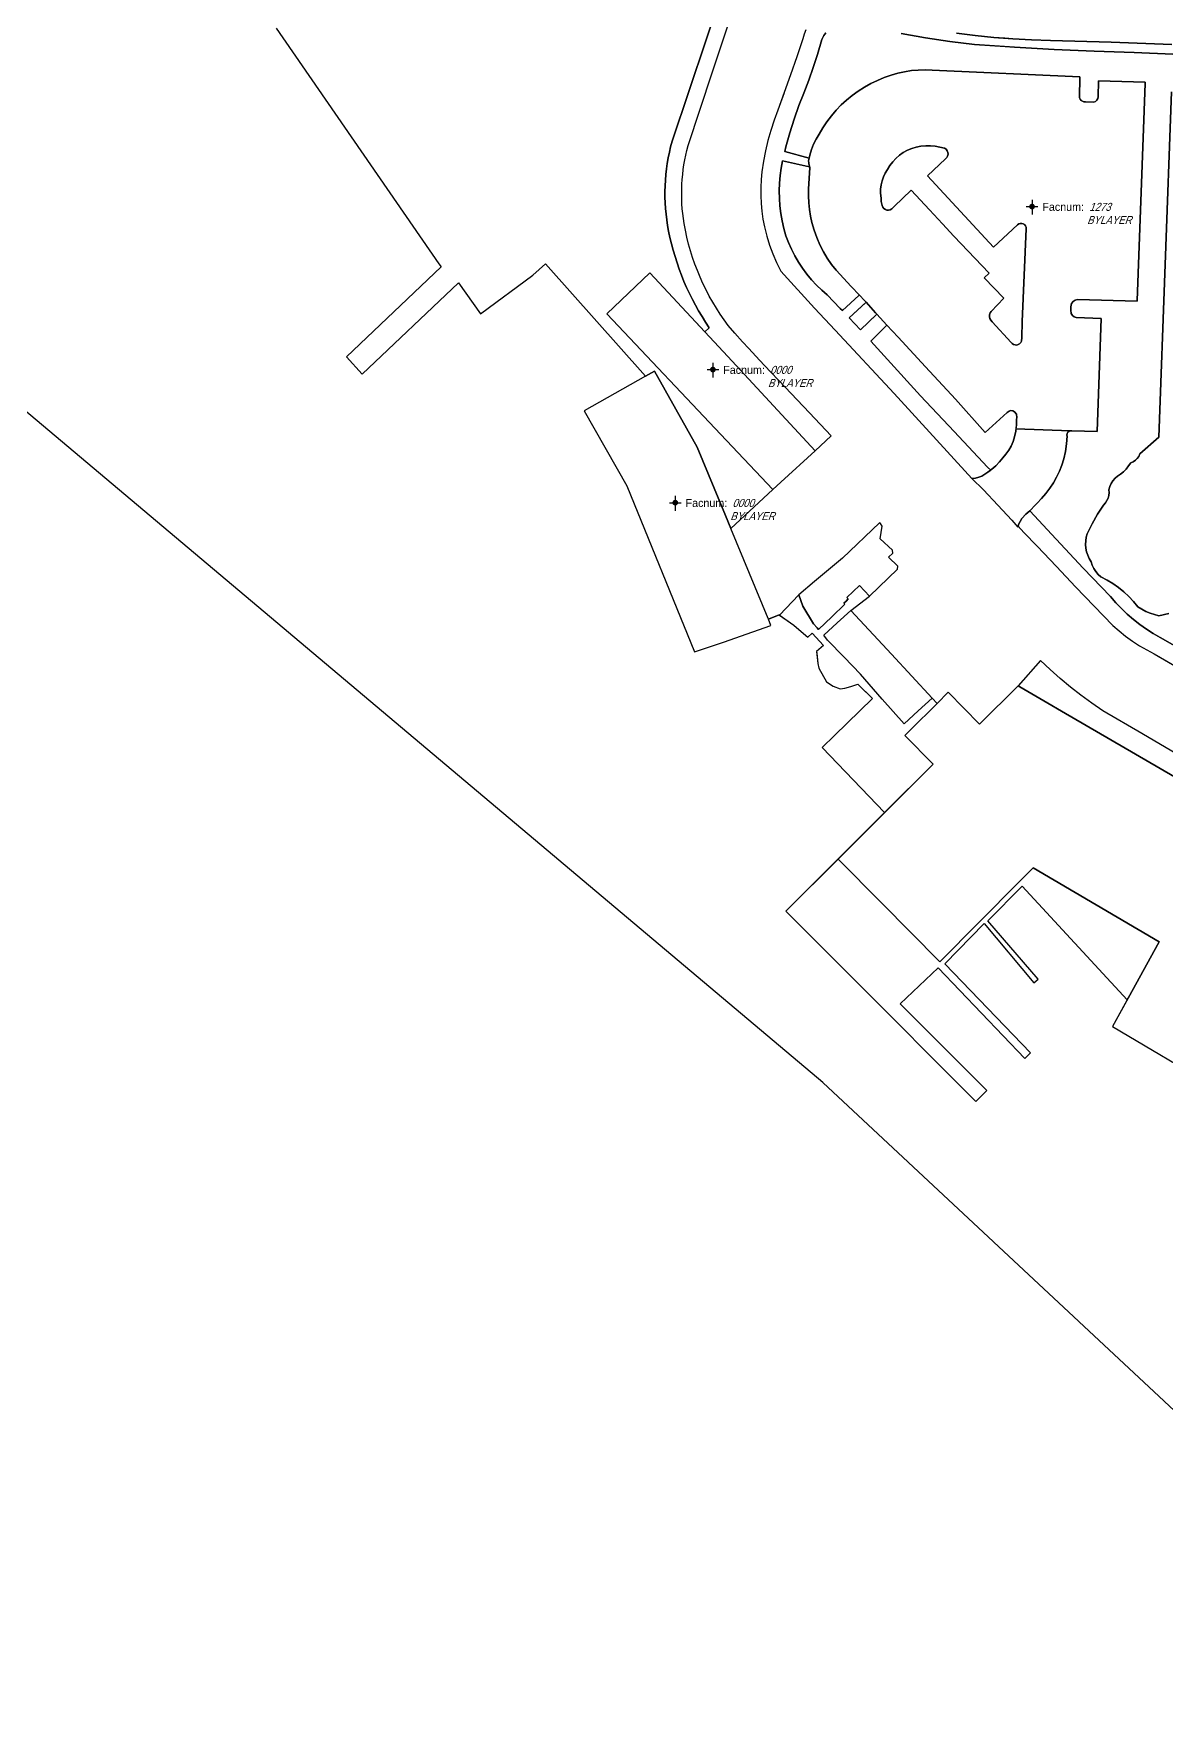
# Model space of a CAD drawing. Header units: inches. Extents: x 1273557 to 1282364, y 239587 to 246310.
# Drawn here: x 1274271 to 1274866, y 241033 to 241917 of the extents above; entities that cross this region are included whole.
import ezdxf
from ezdxf.enums import TextEntityAlignment as Align

# ---------------------------------------------------------------- set-up
doc = ezdxf.new("R2010")
doc.units = ezdxf.units.IN
doc.header["$MEASUREMENT"] = 0
doc.linetypes.add('DASHED2', pattern=[0.375, 0.25, -0.125])
doc.layers.add('BLDG-DATA', color=159, linetype='DASHED2', lineweight=30)
doc.layers.add('BLDG-NONUW', color=6, linetype='Continuous', lineweight=30)
for name, color, linetype in [('BLDG-UW', 231, 'Continuous'), ('GRASS', 3, 'Continuous'), ('PATH', 253, 'Continuous'), ('PRKG-DATA', 255, 'Continuous'), ('PRKG-UW', 6, 'Continuous'), ('PRKG-UW-ISLAND', 40, 'Continuous'), ('STREET-NONUW', 4, 'Continuous'), ('STREET-UW', 50, 'Continuous'), ('Water_Source', 133, 'Continuous')]:
    doc.layers.add(name, color=color, linetype=linetype)
doc.styles.add('SS_LITE', font='FRABK.TTF', dxfattribs={"height": 16})

# ---------------------------------------------------------------- blocks, each defined once
blk = doc.blocks.new('*U1')
for p, q in [((-3.08, 0), (3.08, 0)), ((0, 3.55), (0, -4.2))]:
    blk.add_line(p, q)
at = {"const_width": 1.5}
blk.add_lwpolyline([(-0.75, 0, 1), (0.75, 0, 1)], format="xyb", close=True, dxfattribs=at)
at = {"layer": 'BLDG-DATA', "color": 1, "style": 'SS_LITE'}
blk.add_text('Facnum:', height=4.2, dxfattribs=at).set_placement((27.26, -2.25), align=Align.RIGHT)
at = {"layer": 'BLDG-DATA', "color": 7, "style": 'SS_LITE', "oblique": 20, "width": 0.9, "flags": 8}
for tag, p in [('FACNUM', (29.98, -2.25)), ('OBJECT', (28.84, -9.16))]:
    blk.add_attdef(tag, p, '', height=4.2, dxfattribs=at)
blk = doc.blocks.new('*U8')
for p, q in [((-3.08, 0), (3.08, 0)), ((0, 3.55), (0, -4.2))]:
    blk.add_line(p, q)
at = {"const_width": 1.5}
blk.add_lwpolyline([(-0.75, 0, 1), (0.75, 0, 1)], format="xyb", close=True, dxfattribs=at)
at = {"layer": 'PRKG-DATA', "color": 1, "style": 'SS_LITE'}
blk.add_text('Facnum:', height=4.2, dxfattribs=at).set_placement((27.26, -2.25), align=Align.RIGHT)
at = {"layer": 'PRKG-DATA', "color": 7, "style": 'SS_LITE', "oblique": 20, "width": 0.9, "flags": 8}
for tag, p in [('FACNUM', (29.98, -2.25)), ('OBJECT', (28.84, -9.16))]:
    blk.add_attdef(tag, p, '', height=4.2, dxfattribs=at)

msp = doc.modelspace()

# ---------------------------------------------------------------- linework, layer by layer
at = {"layer": 'BLDG-NONUW'}
for points in [[(1274635.76, 241747.18), (1274594.89, 241791.21), (1274572.33, 241769.69), (1274635.11, 241703.11), (1274659.37, 241677.38), (1274663.65, 241681.33), (1274681.56, 241697.84)], [(1274619.68, 241699.69), (1274597.35, 241739.58), (1274592.55, 241736.89), (1274560.34, 241718.82), (1274582.67, 241679.37), (1274618.2, 241592.32), (1274633.56, 241597.33), (1274648.92, 241602.83), (1274658.4, 241606.07), (1274657.02, 241609.4), (1274656.87, 241609.76), (1274637.32, 241657.03), (1274634.53, 241663.78)]]:
    msp.add_lwpolyline(points, close=True, dxfattribs=at)
at = {"layer": 'BLDG-UW'}
for points in [[(1274868.59, 241886.16), (1274862.01, 241704.92), (1274851.97, 241696.1), (1274851.97, 241696.1), (1274851.39, 241694.87), (1274850.6, 241693.75), (1274849.62, 241692.8), (1274848.48, 241692.04), (1274847.23, 241691.5), (1274846.09, 241689.8), (1274844.79, 241688.2), (1274843.34, 241686.76), (1274841.75, 241685.47), (1274840.3, 241684.51), (1274838.99, 241683.36), (1274837.87, 241682.03), (1274836.94, 241680.56), (1274836.23, 241678.97), (1274835.75, 241677.3), (1274835.82, 241675.83), (1274835.66, 241674.38), (1274835.27, 241672.96), (1274834.67, 241671.63), (1274833.86, 241670.4), (1274832.87, 241669.32), (1274829.77, 241664.45), (1274826.93, 241659.42), (1274824.38, 241654.24), (1274823.86, 241652.39), (1274823.57, 241650.49), (1274823.5, 241648.57), (1274823.65, 241646.66), (1274824.04, 241644.78), (1274824.63, 241642.96), (1274825.44, 241641.22), (1274826.44, 241639.59), (1274827.02, 241637.75), (1274827.84, 241635.99), (1274828.88, 241634.37), (1274830.14, 241632.9), (1274831.58, 241631.61), (1274834.77, 241629.97), (1274837.85, 241628.11), (1274840.79, 241626.05), (1274843.59, 241623.8), (1274846.23, 241621.36), (1274848.7, 241618.75), (1274850.98, 241615.98), (1274852.98, 241614.66), (1274855.11, 241613.52), (1274857.31, 241612.57), (1274859.59, 241611.81), (1274861.93, 241611.26), (1274867.14, 241612.36)], [(1275025.45, 241436.44), (1274810.84, 241561.17), (1274803.74, 241565.3), (1274795.26, 241570.23), (1274788.99, 241573.87), (1274788.1, 241574.39), (1274767.91, 241554.39), (1274751.43, 241571.04), (1274745.58, 241565.24), (1274731.38, 241551.17), (1274728.57, 241548.39), (1274743.45, 241533.37), (1274693.57, 241483.55), (1274716.4, 241460.5), (1274716.4, 241460.5), (1274746.99, 241429.63), (1274788.46, 241471.35), (1274795.94, 241478.87), (1274862.18, 241440.1), (1274845.92, 241410.64), (1274837.68, 241395.69), (1274892.03, 241363.48)]]:
    msp.add_lwpolyline(points, dxfattribs=at)
at = {"layer": 'GRASS'}
msp.add_lwpolyline([(1274398.74, 241919.61), (1274484.17, 241795.83), (1274485.4, 241794.22), (1274435.64, 241747.08), (1274443.88, 241738.05), (1274494.38, 241785.87), (1274505.96, 241769.73), (1274533.48, 241789.9), (1274540.01, 241795.87), (1274592.55, 241736.89), (1274597.35, 241739.58), (1274619.68, 241699.69), (1274634.53, 241663.78), (1274637.32, 241657.03), (1274659.37, 241677.38), (1274635.11, 241703.11), (1274572.33, 241769.69), (1274594.89, 241791.21), (1274623.63, 241760.25), (1274625.97, 241762.34, -0.100629), (1274604.64, 241813.1, -0.115535), (1274606.48, 241860.24), (1274633.23, 241940.15, 0.325477)], format="xyb", dxfattribs=at)
for points in [[(1274687.2, 241917.08), (1274686.2, 241915.66), (1274685.11, 241913.57), (1274682.76, 241905.66), (1274680.56, 241898.88), (1274678.2, 241892.17), (1274675.67, 241885.52), (1274672.98, 241878.94), (1274670.48, 241871.83), (1274668.23, 241864.63), (1274666.23, 241857.35), (1274665.63, 241854.81), (1274678.43, 241851.24), (1274678.79, 241852.95), (1274679.67, 241855.84), (1274680.78, 241858.63), (1274682.14, 241861.33), (1274683.72, 241863.89), (1274685.65, 241867.22), (1274687.77, 241870.44), (1274690.08, 241873.51), (1274692.58, 241876.45), (1274695.24, 241879.23), (1274698.07, 241881.84), (1274701.05, 241884.28), (1274704.17, 241886.54), (1274707.42, 241888.6), (1274710.79, 241890.46), (1274714.26, 241892.12), (1274717.83, 241893.57), (1274721.48, 241894.8), (1274724.96, 241895.86), (1274728.5, 241896.68), (1274732.1, 241897.25), (1274735.72, 241897.57), (1274739.36, 241897.64), (1274742.99, 241897.46), (1274820.43, 241894.06), (1274820.34, 241883), (1274820.63, 241882.24), (1274821.13, 241881.61), (1274821.8, 241881.15), (1274822.58, 241880.91), (1274823.39, 241880.92), (1274827.79, 241880.75), (1274828.67, 241881.14), (1274829.4, 241881.78), (1274829.89, 241882.62), (1274830.1, 241883.56), (1274830.28, 241891.9), (1274854.84, 241891.14), (1274854.72, 241890.44), (1274853.65, 241861.98), (1274852.6, 241833.52), (1274851.57, 241805.07), (1274850.55, 241776.62), (1274850.54, 241776.23), (1274819.21, 241777.15), (1274817.98, 241776.85), (1274816.9, 241776.17), (1274816.02, 241775.13), (1274815.73, 241773.31), (1274815.7, 241771.58), (1274815.92, 241769.77), (1274816.58, 241768.75), (1274817.52, 241768.06), (1274818.61, 241767.75), (1274831.67, 241767.18), (1274829.57, 241707.95), (1274816.32, 241708.28), (1274815.61, 241708.29), (1274814.84, 241708.02), (1274814.22, 241707.5), (1274813.82, 241706.78), (1274813.69, 241705.98), (1274813.82, 241705.37), (1274813.46, 241701.43), (1274812.88, 241697.45), (1274812.06, 241693.53), (1274811, 241690.27), (1274809.73, 241687.08), (1274808.25, 241683.96), (1274806.58, 241680.96), (1274804.71, 241678.08), (1274802.66, 241675.32), (1274800.43, 241672.7), (1274798.04, 241670.23), (1274797.2, 241669.47), (1274794.2, 241666.36), (1274807.99, 241651.33), (1274822.21, 241636.22), (1274836.61, 241621.29), (1274839.39, 241618.08), (1274842.32, 241615.01), (1274845.4, 241612.08), (1274848.61, 241609.3), (1274851.95, 241606.68), (1274855.41, 241604.21), (1274858.99, 241601.92), (1274862.67, 241599.8), (1274870.34, 241595.52)], [(1274901.85, 241904.44), (1274848.94, 241906.85), (1274827.99, 241907.48), (1274807.06, 241908.37), (1274786.14, 241909.53), (1274765.23, 241910.95), (1274752.34, 241912.6), (1274739.49, 241914.51), (1274726.68, 241916.67)], [(1274755.7, 241916.85), (1274765.54, 241915.68), (1274775.41, 241914.71), (1274785.29, 241913.96), (1274795.19, 241913.42), (1274805.1, 241913.09), (1274836.92, 241912.13), (1274868.74, 241910.97)], [(1274867.14, 241612.36), (1274861.93, 241611.26), (1274859.59, 241611.81), (1274857.31, 241612.57), (1274855.11, 241613.52), (1274852.98, 241614.66), (1274850.98, 241615.98), (1274848.7, 241618.75), (1274846.23, 241621.36), (1274843.59, 241623.8), (1274840.79, 241626.05), (1274837.85, 241628.11), (1274834.77, 241629.97), (1274831.58, 241631.61), (1274830.14, 241632.9), (1274828.88, 241634.37), (1274827.84, 241635.99), (1274827.02, 241637.75), (1274826.44, 241639.59), (1274825.44, 241641.22), (1274824.63, 241642.96), (1274824.04, 241644.78), (1274823.65, 241646.66), (1274823.5, 241648.57), (1274823.57, 241650.49), (1274823.86, 241652.39), (1274824.38, 241654.24), (1274826.93, 241659.42), (1274829.77, 241664.45), (1274832.87, 241669.32), (1274833.86, 241670.4), (1274834.67, 241671.63), (1274835.27, 241672.96), (1274835.66, 241674.38), (1274835.82, 241675.83), (1274835.75, 241677.3), (1274836.23, 241678.97), (1274836.94, 241680.56), (1274837.87, 241682.03), (1274838.99, 241683.36), (1274840.3, 241684.51), (1274841.75, 241685.47), (1274843.34, 241686.76), (1274844.79, 241688.2), (1274846.09, 241689.8), (1274847.23, 241691.5), (1274848.48, 241692.04), (1274849.62, 241692.8), (1274850.6, 241693.75), (1274851.39, 241694.87), (1274851.97, 241696.1), (1274862.01, 241704.92), (1274868.59, 241886.16)]]:
    msp.add_lwpolyline(points, dxfattribs=at)
for points in [[(1274792.29, 241814.23), (1274792.3, 241815.1), (1274791.99, 241815.86), (1274791.46, 241816.48), (1274790.76, 241816.92), (1274789.97, 241817.12), (1274789.15, 241817.09), (1274788.38, 241816.8), (1274787.75, 241816.32), (1274775.21, 241804.59), (1274740.51, 241842.12), (1274749.97, 241851), (1274750.63, 241851.63), (1274751.1, 241852.45), (1274751.3, 241853.38), (1274751.24, 241854.33), (1274750.9, 241855.22), (1274750.32, 241855.98), (1274749.53, 241856.53), (1274747.08, 241857.14), (1274744.6, 241857.54), (1274742.11, 241857.75), (1274739.61, 241857.75), (1274737.11, 241857.55), (1274734.63, 241857.16), (1274732.27, 241856.43), (1274730.01, 241855.46), (1274727.85, 241854.26), (1274725.84, 241852.84), (1274723.97, 241851.23), (1274722.26, 241849.44), (1274720.76, 241847.48), (1274719.47, 241845.38), (1274718.39, 241843.49), (1274717.49, 241841.49), (1274716.78, 241839.43), (1274716.28, 241837.3), (1274715.95, 241835.12), (1274715.93, 241832.88), (1274716.16, 241830.29), (1274716.29, 241828.58), (1274716.81, 241826.46), (1274717.13, 241825.64), (1274717.67, 241824.92), (1274718.41, 241824.38), (1274719.27, 241824.07), (1274720.13, 241824.01), (1274721, 241824.28), (1274721.79, 241824.81), (1274723.01, 241825.97), (1274731.94, 241834.62), (1274741.62, 241824.14), (1274748.43, 241816.92), (1274754.37, 241810.35), (1274772.81, 241791.07), (1274770.22, 241788.5), (1274780.67, 241777.91), (1274773.87, 241770.95), (1274773.34, 241770.11), (1274773.04, 241769.14), (1274773.03, 241768.14), (1274773.29, 241767.16), (1274773.79, 241766.29), (1274774.47, 241765.48), (1274784.49, 241754.61), (1274785.02, 241754.01), (1274785.72, 241753.57), (1274786.52, 241753.3), (1274787.35, 241753.29), (1274788.15, 241753.52), (1274788.87, 241753.97), (1274789.43, 241754.59), (1274789.8, 241755.35), (1274789.98, 241757.31), (1274790.29, 241765.57)], [(1274681.01, 241813.56), (1274679.87, 241817.52), (1274679.11, 241820.97), (1274678.55, 241824.46), (1274678.19, 241827.97), (1274678.04, 241831.5), (1274678.09, 241835.03), (1274678.72, 241846.38), (1274678.66, 241846.7), (1274678.44, 241846.75), (1274664.47, 241849.88), (1274663.76, 241846.1), (1274663.23, 241842.16), (1274662.9, 241838.2), (1274662.78, 241834.22), (1274662.85, 241830.24), (1274663.12, 241826.26), (1274663.59, 241822.3), (1274664.26, 241818.36), (1274665.13, 241814.46), (1274666.19, 241810.61), (1274667.54, 241807.02), (1274669.1, 241803.51), (1274670.84, 241800.1), (1274672.77, 241796.78), (1274674.88, 241793.58), (1274677.17, 241790.5), (1274679.63, 241787.55), (1274682.24, 241784.75), (1274685.01, 241782.09), (1274687.92, 241779.59), (1274694.76, 241772.47), (1274695.98, 241771.37), (1274704.42, 241779.18), (1274704.78, 241779.51), (1274700.55, 241784.03), (1274692.62, 241792.58), (1274690.13, 241795.61), (1274687.9, 241798.83), (1274685.95, 241802.24), (1274684.05, 241805.9), (1274682.41, 241809.68)], [(1274713.24, 241770.15), (1274708.29, 241775.72), (1274707.95, 241775.4), (1274699.43, 241767.57), (1274705.35, 241761.19), (1274713.71, 241769.22), (1274713.92, 241769.42)], [(1274739.45, 241741.9), (1274725.17, 241757.44), (1274719.19, 241763.77), (1274718.99, 241763.57), (1274710.81, 241755.27), (1274719.52, 241745.6), (1274736.92, 241726.69), (1274754.45, 241707.89), (1274772.1, 241689.22), (1274773.75, 241687.69), (1274774.35, 241688.15), (1274776.39, 241689.97), (1274778.28, 241691.94), (1274780, 241694.06), (1274781.69, 241695.97), (1274783.18, 241698.05), (1274784.43, 241700.28), (1274785.44, 241702.62), (1274786.19, 241705.05), (1274786.83, 241708.07), (1274787.18, 241711.14), (1274787.24, 241714.23), (1274787.45, 241715.14), (1274787.45, 241715.4), (1274787.25, 241716.96), (1274786.26, 241718.26), (1274785.25, 241718.68), (1274784.33, 241718.85), (1274783.81, 241718.75), (1274783.31, 241718.6), (1274782.29, 241717.85), (1274770.85, 241707.43), (1274755.15, 241724.94)], [(1274683.32, 241604.05), (1274690.28, 241610.65), (1274697.24, 241617.26), (1274696.68, 241617.86), (1274697.8, 241618.95), (1274698.92, 241620.03), (1274698.2, 241620.72), (1274704.83, 241627.05), (1274710.08, 241621.56), (1274724.83, 241635.67), (1274724.95, 241637.2), (1274720.03, 241641.98), (1274722.27, 241644.06), (1274722.2, 241645.69), (1274715.68, 241651.64), (1274716.78, 241658.23), (1274715.94, 241659.68), (1274715.27, 241659.98), (1274695.89, 241641.38), (1274681.31, 241629.23), (1274673.09, 241622.27), (1274675.13, 241616.33), (1274680.79, 241607.05), (1274682.6, 241604.91)], [(1274728.35, 241554.54), (1274716.83, 241567.52), (1274705.31, 241580.51), (1274696.72, 241589.43), (1274688.12, 241598.36), (1274686.11, 241601.02), (1274693.17, 241607.53), (1274700.23, 241614.05), (1274721.64, 241591.05), (1274743.05, 241568.05), (1274735.7, 241561.29)]]:
    msp.add_lwpolyline(points, close=True, dxfattribs=at)
at = {"layer": 'PATH'}
msp.add_lwpolyline([(1274633.23, 241940.15), (1274606.48, 241860.24, 0.115535), (1274604.64, 241813.1, 0.100629), (1274625.97, 241762.34), (1274623.63, 241760.25), (1274635.76, 241747.18), (1274681.56, 241697.84), (1274689.98, 241705.6), (1274678.67, 241717.69), (1274662.52, 241734.74), (1274658.11, 241739.15), (1274652.38, 241745.32), (1274646.74, 241751.44), (1274643.48, 241755), (1274639.45, 241759.56), (1274636, 241763.48, -0.120126), (1274612.83, 241817.1, -0.109203), (1274614.94, 241857.91), (1274627.59, 241896.13), (1274637.85, 241927.12)], format="xyb", dxfattribs=at)
for points in [[(1274676.72, 241918.65), (1274675.83, 241916.35), (1274675.18, 241913.97), (1274671.96, 241904.54), (1274668.7, 241895.13), (1274665.39, 241885.77), (1274662.05, 241876.44), (1274660.09, 241871.23), (1274658.35, 241865.93), (1274656.83, 241860.57), (1274655.54, 241855.16), (1274654.48, 241849.69), (1274653.64, 241844.18), (1274653.23, 241840.06), (1274653.02, 241835.91), (1274653.01, 241831.76), (1274653.2, 241827.6), (1274653.59, 241823.46), (1274654.18, 241819.33), (1274654.97, 241815.24), (1274656.18, 241810.44), (1274657.64, 241805.7), (1274659.35, 241801.05), (1274661.31, 241796.5), (1274663.51, 241792.06), (1274681.27, 241772.65), (1274692.02, 241761.12), (1274723.12, 241727.78), (1274763.84, 241683.2), (1274765.65, 241683.43), (1274767.42, 241683.88), (1274769.11, 241684.55), (1274770.71, 241685.43), (1274772.18, 241686.5), (1274773.75, 241687.69), (1274772.1, 241689.22), (1274754.45, 241707.89), (1274736.92, 241726.69), (1274719.52, 241745.6), (1274710.81, 241755.27), (1274719.19, 241763.77), (1274713.92, 241769.42), (1274705.35, 241761.19), (1274699.43, 241767.57), (1274708.29, 241775.72), (1274707.5, 241776.61), (1274704.78, 241779.51), (1274704.42, 241779.18), (1274695.98, 241771.37), (1274694.76, 241772.47), (1274687.92, 241779.59), (1274685.01, 241782.09), (1274682.24, 241784.75), (1274679.63, 241787.55), (1274677.17, 241790.5), (1274674.88, 241793.58), (1274672.77, 241796.78), (1274670.84, 241800.1), (1274669.1, 241803.51), (1274667.54, 241807.02), (1274666.19, 241810.61), (1274665.13, 241814.46), (1274664.26, 241818.36), (1274663.59, 241822.3), (1274663.12, 241826.26), (1274662.85, 241830.24), (1274662.78, 241834.22), (1274662.9, 241838.2), (1274663.23, 241842.16), (1274663.76, 241846.1), (1274664.47, 241849.88), (1274678.66, 241846.7), (1274678.47, 241847.8), (1274678.35, 241848.27), (1274678.19, 241848.89), (1274678.17, 241850.01), (1274678.43, 241851.24), (1274665.63, 241854.81), (1274666.23, 241857.35), (1274668.23, 241864.63), (1274670.48, 241871.83), (1274672.98, 241878.94), (1274675.67, 241885.52), (1274678.2, 241892.17), (1274680.56, 241898.88), (1274682.76, 241905.66), (1274685.11, 241913.57), (1274686.2, 241915.66), (1274687.2, 241917.08)], [(1274726.68, 241916.67), (1274739.49, 241914.51), (1274752.34, 241912.6), (1274765.23, 241910.95), (1274781.37, 241909.85), (1274786.14, 241909.53), (1274807.06, 241908.37), (1274827.99, 241907.48), (1274848.94, 241906.85), (1274901.85, 241904.44)], [(1274868.74, 241910.97), (1274836.92, 241912.13), (1274805.1, 241913.09), (1274795.19, 241913.42), (1274785.29, 241913.96), (1274781.11, 241914.28), (1274775.41, 241914.71), (1274765.54, 241915.68), (1274755.7, 241916.85)], [(1274870.34, 241595.52), (1274862.67, 241599.8), (1274858.99, 241601.92), (1274855.41, 241604.21), (1274851.95, 241606.68), (1274848.61, 241609.3), (1274845.4, 241612.08), (1274842.32, 241615.01), (1274839.39, 241618.08), (1274836.61, 241621.29), (1274822.21, 241636.22), (1274807.99, 241651.33), (1274794.2, 241666.36), (1274792.06, 241664.51), (1274790.05, 241662.24), (1274789.12, 241660.7), (1274788.36, 241659.07), (1274788.08, 241658.3), (1274791.15, 241654.91), (1274798.12, 241647.72), (1274808.25, 241637.08), (1274818.29, 241626.37), (1274837.73, 241606.14), (1274841.05, 241603.24), (1274844.5, 241600.49), (1274848.08, 241597.91), (1274851.77, 241595.5), (1274855.58, 241593.27), (1274859.48, 241591.21), (1274890.88, 241573.02)], [(1274892.62, 241526.23), (1274853.09, 241549.39), (1274832.49, 241561.38), (1274826.7, 241565.33), (1274821.04, 241569.47), (1274815.52, 241573.79), (1274810.14, 241578.28), (1274804.91, 241582.94), (1274799.82, 241587.77), (1274788.1, 241574.39), (1274788.99, 241573.87), (1274795.26, 241570.23), (1274803.74, 241565.3), (1274810.84, 241561.17), (1275025.45, 241436.44)]]:
    msp.add_lwpolyline(points, dxfattribs=at)
for points in [[(1274731.38, 241551.17), (1274745.58, 241565.24), (1274743.05, 241568.05), (1274735.7, 241561.29), (1274728.35, 241554.54), (1274716.83, 241567.52), (1274705.31, 241580.51), (1274696.72, 241589.43), (1274688.12, 241598.36), (1274686.11, 241601.02), (1274693.17, 241607.53), (1274700.23, 241614.05), (1274710.08, 241621.56), (1274704.83, 241627.05), (1274698.2, 241620.72), (1274698.92, 241620.03), (1274697.8, 241618.95), (1274696.68, 241617.86), (1274697.24, 241617.26), (1274690.28, 241610.65), (1274683.32, 241604.05), (1274682.6, 241604.91), (1274680.79, 241607.05), (1274675.13, 241616.33), (1274673.09, 241622.27), (1274662.91, 241611.49), (1274670.37, 241606.33), (1274676.76, 241600.8), (1274677.79, 241599.91), (1274679.96, 241602.04), (1274685.94, 241595.64), (1274682.35, 241592.43), (1274682.45, 241591.56), (1274683.05, 241586.15), (1274683.48, 241583.68), (1274687.55, 241576.54), (1274691.08, 241574.27), (1274694.62, 241572.91), (1274697.1, 241573.14), (1274700.24, 241574.17), (1274703.92, 241575.4), (1274705.41, 241573.95), (1274711.51, 241568.05), (1274711.75, 241567.81), (1274691.75, 241548.4), (1274685.25, 241542.09), (1274718.03, 241507.98), (1274743.45, 241533.37), (1274728.57, 241548.39)], [(1274862.18, 241440.1), (1274795.94, 241478.87), (1274788.46, 241471.35), (1274746.99, 241429.63), (1274716.4, 241460.5), (1274693.57, 241483.55), (1274666.22, 241456.22), (1274700.71, 241421.7), (1274765.96, 241356.37), (1274771.65, 241362.06), (1274726.26, 241407.5), (1274746.07, 241426.48), (1274791.59, 241378.98), (1274794.56, 241381.83), (1274749.69, 241428.65), (1274770.33, 241449.67), (1274796.35, 241418.61), (1274798.63, 241420.52), (1274772.23, 241451.11), (1274790.27, 241469.25), (1274845.38, 241409.67), (1274845.92, 241410.64)]]:
    msp.add_lwpolyline(points, close=True, dxfattribs=at)
at = {"layer": 'PRKG-UW'}
msp.add_lwpolyline([(1274831.67, 241767.18), (1274818.61, 241767.75), (1274817.52, 241768.06), (1274816.58, 241768.75), (1274815.92, 241769.77), (1274815.7, 241771.58), (1274815.73, 241773.31), (1274816.02, 241775.13), (1274816.9, 241776.17), (1274817.98, 241776.85), (1274819.21, 241777.15), (1274850.54, 241776.23), (1274850.55, 241776.62), (1274851.57, 241805.07), (1274852.6, 241833.52), (1274853.65, 241861.98), (1274854.72, 241890.44), (1274854.84, 241891.14), (1274830.28, 241891.9), (1274830.1, 241883.56), (1274829.89, 241882.62), (1274829.4, 241881.78), (1274828.67, 241881.14), (1274827.79, 241880.75), (1274823.39, 241880.92), (1274822.58, 241880.91), (1274821.8, 241881.15), (1274821.13, 241881.61), (1274820.63, 241882.24), (1274820.34, 241883), (1274820.43, 241894.06), (1274742.99, 241897.46), (1274739.36, 241897.64), (1274735.72, 241897.57), (1274732.1, 241897.25), (1274728.5, 241896.68), (1274724.96, 241895.86), (1274721.48, 241894.8), (1274717.83, 241893.57), (1274714.26, 241892.12), (1274710.79, 241890.46), (1274707.42, 241888.6), (1274704.17, 241886.54), (1274701.05, 241884.28), (1274698.07, 241881.84), (1274695.24, 241879.23), (1274692.58, 241876.45), (1274690.08, 241873.51), (1274687.77, 241870.44), (1274685.65, 241867.22), (1274683.72, 241863.89), (1274682.14, 241861.33), (1274680.78, 241858.63), (1274679.67, 241855.84), (1274678.79, 241852.95), (1274678.43, 241851.24), (1274678.17, 241850.01), (1274678.19, 241848.89), (1274678.35, 241848.27), (1274678.47, 241847.8), (1274678.72, 241846.38), (1274678.09, 241835.03), (1274678.04, 241831.5), (1274678.19, 241827.97), (1274678.55, 241824.46), (1274679.11, 241820.97), (1274679.87, 241817.52), (1274681.01, 241813.56), (1274682.41, 241809.68), (1274684.05, 241805.9), (1274685.95, 241802.24), (1274687.9, 241798.83), (1274690.13, 241795.61), (1274692.62, 241792.58), (1274700.55, 241784.03), (1274704.78, 241779.51), (1274707.5, 241776.61), (1274708.29, 241775.72), (1274713.24, 241770.15), (1274713.92, 241769.42), (1274719.26, 241763.7), (1274725.17, 241757.44), (1274739.45, 241741.9), (1274755.15, 241724.94), (1274770.85, 241707.43), (1274782.29, 241717.85), (1274783.31, 241718.6), (1274783.81, 241718.75), (1274784.33, 241718.85), (1274785.25, 241718.68), (1274786.26, 241718.26), (1274787.25, 241716.96), (1274787.47, 241715.23), (1274787.24, 241714.23), (1274787.18, 241711.14), (1274786.97, 241709.26), (1274815.61, 241708.29), (1274816.32, 241708.28), (1274829.57, 241707.95)], close=True, dxfattribs=at)
at = {"layer": 'PRKG-UW-ISLAND'}
msp.add_lwpolyline([(1274787.35, 241753.29), (1274786.52, 241753.3), (1274785.72, 241753.57), (1274785.02, 241754.01), (1274784.49, 241754.61), (1274774.47, 241765.48), (1274773.79, 241766.29), (1274773.29, 241767.16), (1274773.03, 241768.14), (1274773.04, 241769.14), (1274773.34, 241770.11), (1274773.87, 241770.95), (1274780.67, 241777.91), (1274770.22, 241788.5), (1274772.81, 241791.07), (1274754.37, 241810.35), (1274748.43, 241816.92), (1274741.62, 241824.14), (1274731.94, 241834.62), (1274723.01, 241825.97), (1274721.79, 241824.81), (1274721, 241824.28), (1274720.13, 241824.01), (1274719.27, 241824.07), (1274718.41, 241824.38), (1274717.67, 241824.92), (1274717.13, 241825.64), (1274716.81, 241826.46), (1274716.29, 241828.58), (1274716.16, 241830.29), (1274715.93, 241832.88), (1274715.95, 241835.12), (1274716.28, 241837.3), (1274716.78, 241839.43), (1274717.49, 241841.49), (1274718.39, 241843.49), (1274719.47, 241845.38), (1274720.76, 241847.48), (1274722.26, 241849.44), (1274723.97, 241851.23), (1274725.84, 241852.84), (1274727.85, 241854.26), (1274730.01, 241855.46), (1274732.27, 241856.43), (1274734.63, 241857.16), (1274737.11, 241857.55), (1274739.61, 241857.75), (1274742.11, 241857.75), (1274744.6, 241857.54), (1274747.08, 241857.14), (1274749.53, 241856.53), (1274750.32, 241855.98), (1274750.9, 241855.22), (1274751.24, 241854.33), (1274751.3, 241853.38), (1274751.1, 241852.45), (1274750.63, 241851.63), (1274749.97, 241851), (1274740.51, 241842.12), (1274775.21, 241804.59), (1274787.75, 241816.32), (1274788.38, 241816.8), (1274789.15, 241817.09), (1274789.97, 241817.12), (1274790.76, 241816.92), (1274791.46, 241816.48), (1274791.99, 241815.86), (1274792.3, 241815.1), (1274792.29, 241814.23), (1274790.29, 241765.57), (1274789.98, 241757.31), (1274789.8, 241755.35), (1274789.43, 241754.59), (1274788.87, 241753.97), (1274788.15, 241753.52)], close=True, dxfattribs=at)
at = {"layer": 'STREET-NONUW'}
msp.add_lwpolyline([(1274892.62, 241526.23), (1274853.09, 241549.39), (1274832.49, 241561.38), (1274826.7, 241565.33), (1274821.04, 241569.47), (1274815.52, 241573.79), (1274810.14, 241578.28), (1274804.91, 241582.94), (1274799.82, 241587.77), (1274788.1, 241574.39), (1274767.91, 241554.39), (1274751.43, 241571.04), (1274745.58, 241565.24), (1274743.05, 241568.05), (1274721.64, 241591.05), (1274700.23, 241614.05), (1274710.08, 241621.56), (1274724.83, 241635.67), (1274724.95, 241637.2), (1274720.03, 241641.98), (1274722.27, 241644.06), (1274722.2, 241645.69), (1274715.68, 241651.64), (1274716.78, 241658.23), (1274715.94, 241659.68), (1274715.27, 241659.98), (1274695.89, 241641.38), (1274681.31, 241629.23), (1274673.09, 241622.27), (1274662.91, 241611.49), (1274662.72, 241611.62), (1274657.04, 241609.37), (1274656.87, 241609.76), (1274637.32, 241657.03), (1274659.37, 241677.38), (1274663.65, 241681.33), (1274681.56, 241697.84), (1274689.98, 241705.6), (1274678.67, 241717.69), (1274662.52, 241734.74), (1274658.11, 241739.15), (1274652.38, 241745.32), (1274646.74, 241751.44), (1274643.48, 241755), (1274639.45, 241759.56), (1274636, 241763.48, -0.120127), (1274612.83, 241817.1, -0.109203), (1274614.94, 241857.91), (1274627.59, 241896.13), (1274637.85, 241927.12)], format="xyb", dxfattribs=at)
msp.add_lwpolyline([(1274676.72, 241918.65), (1274675.83, 241916.35), (1274675.18, 241913.97), (1274671.96, 241904.54), (1274668.7, 241895.13), (1274665.39, 241885.77), (1274665.3, 241885.53), (1274662.05, 241876.44), (1274660.09, 241871.23), (1274658.35, 241865.93), (1274656.83, 241860.57), (1274655.54, 241855.16), (1274654.48, 241849.69), (1274653.64, 241844.18), (1274653.23, 241840.06), (1274653.02, 241835.91), (1274653.01, 241831.76), (1274653.2, 241827.6), (1274653.59, 241823.46), (1274654.18, 241819.33), (1274654.97, 241815.24), (1274656.18, 241810.44), (1274657.64, 241805.7), (1274659.35, 241801.05), (1274661.31, 241796.5), (1274663.51, 241792.06), (1274681.27, 241772.65), (1274692.02, 241761.12), (1274723.12, 241727.78), (1274763.84, 241683.2), (1274769.85, 241677.21), (1274777.41, 241669.33), (1274784.8, 241661.29), (1274787.89, 241657.77), (1274788.08, 241658.3), (1274791.15, 241654.91), (1274798.12, 241647.72), (1274808.25, 241637.08), (1274818.29, 241626.37), (1274837.73, 241606.14), (1274841.05, 241603.24), (1274844.5, 241600.49), (1274848.08, 241597.91), (1274851.77, 241595.5), (1274855.58, 241593.27), (1274859.48, 241591.21), (1274874.89, 241582.28)], dxfattribs=at)
at = {"layer": 'STREET-UW'}
msp.add_lwpolyline([(1274809.73, 241687.08), (1274811, 241690.27), (1274812.06, 241693.53), (1274812.88, 241697.45), (1274813.46, 241701.43), (1274813.82, 241705.37), (1274813.69, 241705.98), (1274813.82, 241706.78), (1274814.22, 241707.5), (1274814.84, 241708.02), (1274815.61, 241708.29), (1274786.97, 241709.26), (1274786.83, 241708.07), (1274786.19, 241705.05), (1274785.44, 241702.62), (1274784.43, 241700.28), (1274783.18, 241698.05), (1274781.69, 241695.97), (1274780, 241694.06), (1274778.28, 241691.94), (1274776.39, 241689.97), (1274774.35, 241688.15), (1274772.18, 241686.5), (1274770.71, 241685.43), (1274769.11, 241684.55), (1274767.42, 241683.88), (1274765.65, 241683.43), (1274763.84, 241683.2), (1274769.85, 241677.21), (1274777.41, 241669.33), (1274784.8, 241661.29), (1274787.89, 241657.77), (1274788.36, 241659.07), (1274789.12, 241660.7), (1274790.05, 241662.24), (1274792.06, 241664.51), (1274794.2, 241666.36), (1274797.2, 241669.47), (1274798.04, 241670.23), (1274800.43, 241672.7), (1274802.66, 241675.32), (1274804.71, 241678.08), (1274806.58, 241680.96), (1274808.25, 241683.96)], close=True, dxfattribs=at)
at = {"layer": 'Water_Source'}
for points in [[(1274398.74, 241919.61), (1274484.17, 241795.83), (1274485.4, 241794.22), (1274435.64, 241747.08), (1274443.88, 241738.05), (1274494.38, 241785.87), (1274505.96, 241769.73), (1274533.48, 241789.9), (1274540.01, 241795.87), (1274592.55, 241736.89), (1274560.34, 241718.82), (1274582.67, 241679.37), (1274618.2, 241592.32), (1274633.56, 241597.33), (1274648.92, 241602.83), (1274658.4, 241606.07), (1274657.04, 241609.37), (1274662.72, 241611.62), (1274670.37, 241606.33), (1274677.79, 241599.91), (1274679.96, 241602.04), (1274685.94, 241595.64), (1274682.35, 241592.43), (1274683.05, 241586.15), (1274683.48, 241583.68), (1274687.55, 241576.54), (1274691.08, 241574.27), (1274694.62, 241572.91), (1274697.1, 241573.14), (1274700.24, 241574.17), (1274703.92, 241575.4), (1274711.75, 241567.81), (1274691.75, 241548.4), (1274685.25, 241542.09), (1274718.03, 241507.98), (1274666.22, 241456.22), (1274700.71, 241421.7), (1274765.96, 241356.37), (1274771.65, 241362.06), (1274726.26, 241407.5), (1274746.07, 241426.48), (1274791.59, 241378.98), (1274794.56, 241381.83), (1274749.69, 241428.65), (1274770.33, 241449.67), (1274796.35, 241418.61), (1274798.63, 241420.52), (1274772.23, 241451.11), (1274790.27, 241469.25), (1274845.37, 241409.68), (1274837.68, 241395.69), (1274892.03, 241363.48)], [(1275989.45, 240149.06), (1274685.61, 241366.34), (1274266.58, 241719.14)]]:
    msp.add_lwpolyline(points, dxfattribs=at)

# ---------------------------------------------------------------- block references
at = {"layer": 'BLDG-DATA'}
ref = msp.add_blockref('*U1', (1274627.92, 241740.39), dxfattribs=at)
ref.add_attrib('FACNUM', '0000', (1274657.9, 241738.14), dxfattribs={"color": 7, "height": 4.2, "style": 'SS_LITE', "oblique": 20, "width": 0.9})
ref.add_attrib('OBJECT', 'BYLAYER', (1274656.76, 241731.23), dxfattribs={"color": 7, "height": 4.2, "style": 'SS_LITE', "oblique": 20, "width": 0.9})
ref = msp.add_blockref('*U1', (1274608.17, 241670.55), dxfattribs=at)
ref.add_attrib('FACNUM', '0000', (1274638.15, 241668.3), dxfattribs={"color": 7, "height": 4.2, "style": 'SS_LITE', "oblique": 20, "width": 0.9})
ref.add_attrib('OBJECT', 'BYLAYER', (1274637, 241661.39), dxfattribs={"color": 7, "height": 4.2, "style": 'SS_LITE', "oblique": 20, "width": 0.9})
at = {"layer": 'PRKG-DATA'}
ref = msp.add_blockref('*U8', (1274795.41, 241825.92), dxfattribs=at)
ref.add_attrib('FACNUM', '1273', (1274825.4, 241823.67), dxfattribs={"color": 7, "height": 4.2, "style": 'SS_LITE', "oblique": 20, "width": 0.9})
ref.add_attrib('OBJECT', 'BYLAYER', (1274824.25, 241816.76), dxfattribs={"color": 7, "height": 4.2, "style": 'SS_LITE', "oblique": 20, "width": 0.9})

doc.saveas('drawing.dxf')
